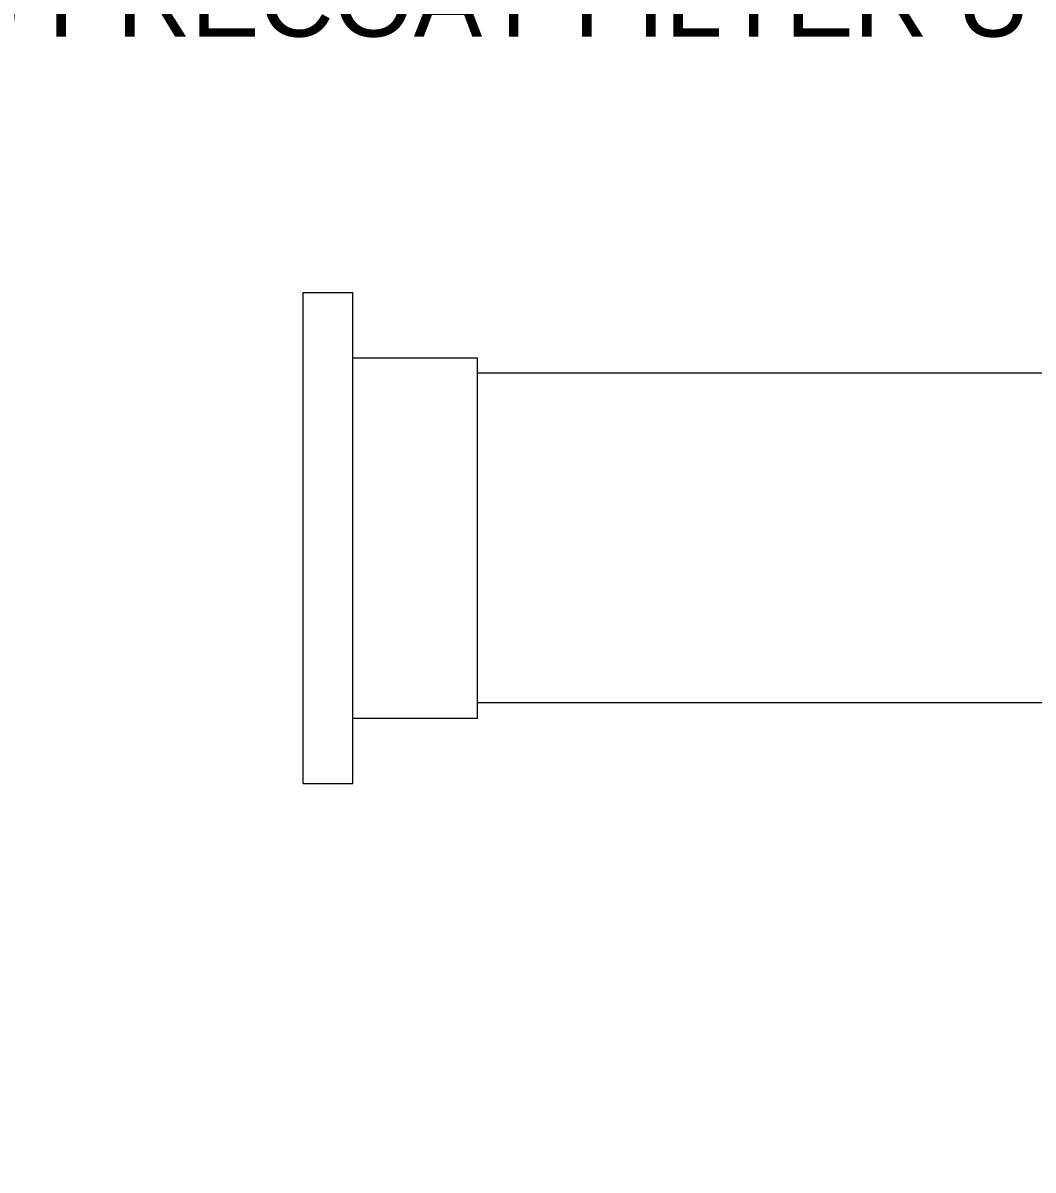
# Model space of a CAD drawing. Header units: inches. Extents: x 20 to 536, y 8 to 344.
# Drawn here: x 334.28 to 367.2, y 140.48 to 177.86 of the extents above; entities that cross this region are included whole.
import ezdxf

# ---------------------------------------------------------------- set-up
doc = ezdxf.new("R2010")
doc.units = ezdxf.units.IN
doc.header["$LTSCALE"] = 16
doc.header["$MEASUREMENT"] = 0
for name, color, linetype, lineweight in [('Symbol', 7, 'Continuous', 25), ('Symbol (ANSI)', 7, 'Continuous', 25), ('Visible (ANSI)', 7, 'Continuous', 50)]:
    doc.layers.add(name, color=color, linetype=linetype, lineweight=lineweight)
doc.styles.add('MEMCOR Medium', font='arial.ttf')
doc.styles.add('Standard D-E NeptuneBenson', font='arial.ttf')
doc.dimstyles.new('Default (ANSI)$7', dxfattribs={"dimscale": 16, "dimtxt": 0.15, "dimasz": 0.098425, "dimexe": 0.125, "dimexo": 0.0625, "dimgap": 0.031496, "dimtad": 0, "dimtih": 1, "dimtoh": 1, "dimdec": 4, "dimrnd": 1e-08, "dimzin": 3, "dimdsep": 46, "dimlunit": 5, "dimtxsty": 'MEMCOR Medium', "dimcen": 0.09, "dimdle": 0.393701, "dimclrd": 256, "dimclre": 256, "dimclrt": 256, "dimadec": 0, "dimazin": 1, "dimtfac": 0.8, "dimtofl": 0, "dimtmove": 0, "dimatfit": 3, "dimfxl": 1, "dimfrac": 1, "dimtolj": 1, "dimtzin": 4, "dimlwd": -1, "dimlwe": -1, "dimarcsym": 0})

msp = doc.modelspace()

# ---------------------------------------------------------------- linework, layer by layer
at = {"layer": 'Visible (ANSI)', "linetype": 'Continuous', "lineweight": 18}
for p, q in [((343.40696, 153.07597), (343.40696, 169.07597)), ((343.40696, 169.07597), (345.03196, 169.07597)), ((345.03196, 153.07597), (345.03196, 169.07597)), ((345.03196, 166.95097), (349.09446, 166.95097)), ((349.09446, 155.20097), (349.09446, 166.95097)), ((368.55721, 166.45097), (349.09446, 166.45097)), ((368.55721, 155.70097), (349.09446, 155.70097)), ((345.03196, 155.20097), (349.09446, 155.20097)), ((343.40696, 153.07597), (345.03196, 153.07597))]:
    msp.add_line(p, q, dxfattribs=at)

# ---------------------------------------------------------------- texts
at = {"layer": 'Symbol', "insert": (316.92372, 279.33795), "char_height": 2.40000008, "width": 216.2072296, "attachment_point": 1, "line_spacing_factor": 1.754237, "style": 'Standard D-E NeptuneBenson'}
msp.add_mtext('\\pxsm1.88;\\fArial|b0|i0;{\\H2.6400;NOTES:\\P}\\fArial|b0|i0;{\\H2.6400;1.^I}\\fArial|b0|i0;{\\H2.6400;FILTER TANK IS TO BE CONSTRUCTED OF HIGH QUALITY A36 CARBON STEEL, UPPER HEAD THICKNESS = 1 1/2" \\P(38.1mm), LOWER HEAD THICKNESS = 5/16" (7.93mm) & SHELL THICKNESS = 1/4" (6.35mm).\\P}\\fArial|b0|i0;{\\H2.6400;2.^I}\\fArial|b0|i0;{\\H2.6400;INTERIOR OF TANK IS LINED WITH FLEXSOL 3000. EXTERIOR IS COATED WITH 5-8 MILS OF HIGH SOLIDS ENAMEL. \\PNO WELDING OR EXTREME HEAT IS TO BE APPLIED TO TANK AFTER LINING OR COATING PROCESS IS DONE.\\P}\\fArial|b0|i0;{\\H2.6400;3.^I}\\fArial|b0|i0;{\\H2.6400;ELECTRICAL REQUIREMENTS: 120VAC-10-60Hz, 15 AMP CIRCUIT PROTECTION.\\P}\\fArial|b0|i0;{\\H2.6400;4.^I}\\fArial|b0|i0;{\\H2.6400;LOCATE ALL ELECTRICAL ITEMS IN A NON-HAZARDOUS LOCATION.\\P}\\fArial|b0|i0;{\\H2.6400;5.^I}\\fArial|b0|i0;{\\H2.6400;ELECTRICAL CONNECTIONS ARE THE RESPONSIBILITY OF THE CUSTOMER.\\P}\\fArial|b0|i0;{\\H2.6400;6.^I}\\fArial|b0|i0;{\\H2.6400;MEDIA QUANTITIES ARE INDICATED FOR INFORMATIONAL PURPOSES ONLY.\\P}\\fArial|b0|i0;{\\H2.6400;7.^I}\\fArial|b0|i0;{\\H2.6400;ALL PNEUMATIC TUBING SUPPLIED BY POOL CONTRACTOR.\\P}\\fArial|b0|i0;{\\H2.6400;8.^I}\\fArial|b0|i0;{\\H2.6400;DRAIN VALVE MUST BE A BUTTERFLY VALVE AND INSTALLED DIRECTLY ON THE BOTTOM TANK HEAD.\\P}\\fArial|b0|i0;{\\H2.6400;9.^I}\\fArial|b0|i0;{\\H2.6400;DESIGN PRESSURE IS 50 PSI (344.73 kpa). HYDROSTATICALLY TESTED TO 75 PSI (517.11 kpa).\\P}\\fArial|b0|i0;{\\H2.6400;10.^I}\\fArial|b0|i0;{\\H2.4000;THIS PRECOAT FILTER UTILIZES TUBE ELEMENTS AND THE EFFECTIVE  FILTRATION  AREA REPRESENTS THE UNCOATED \\PAREA.}', dxfattribs=at)

# ---------------------------------------------------------------- leaders
at = {"layer": 'Symbol (ANSI)', "annotation_type": 0, "has_hookline": 1, "hookline_direction": 1, "text_width": 22.09604}
msp.add_leader([(376.63203, 149.60097), (366.74816, 134.0976), (365.17336, 134.0976)], dimstyle='Default (ANSI)$7', override={"dimtad": 0}, dxfattribs=at)

doc.saveas('drawing.dxf')
